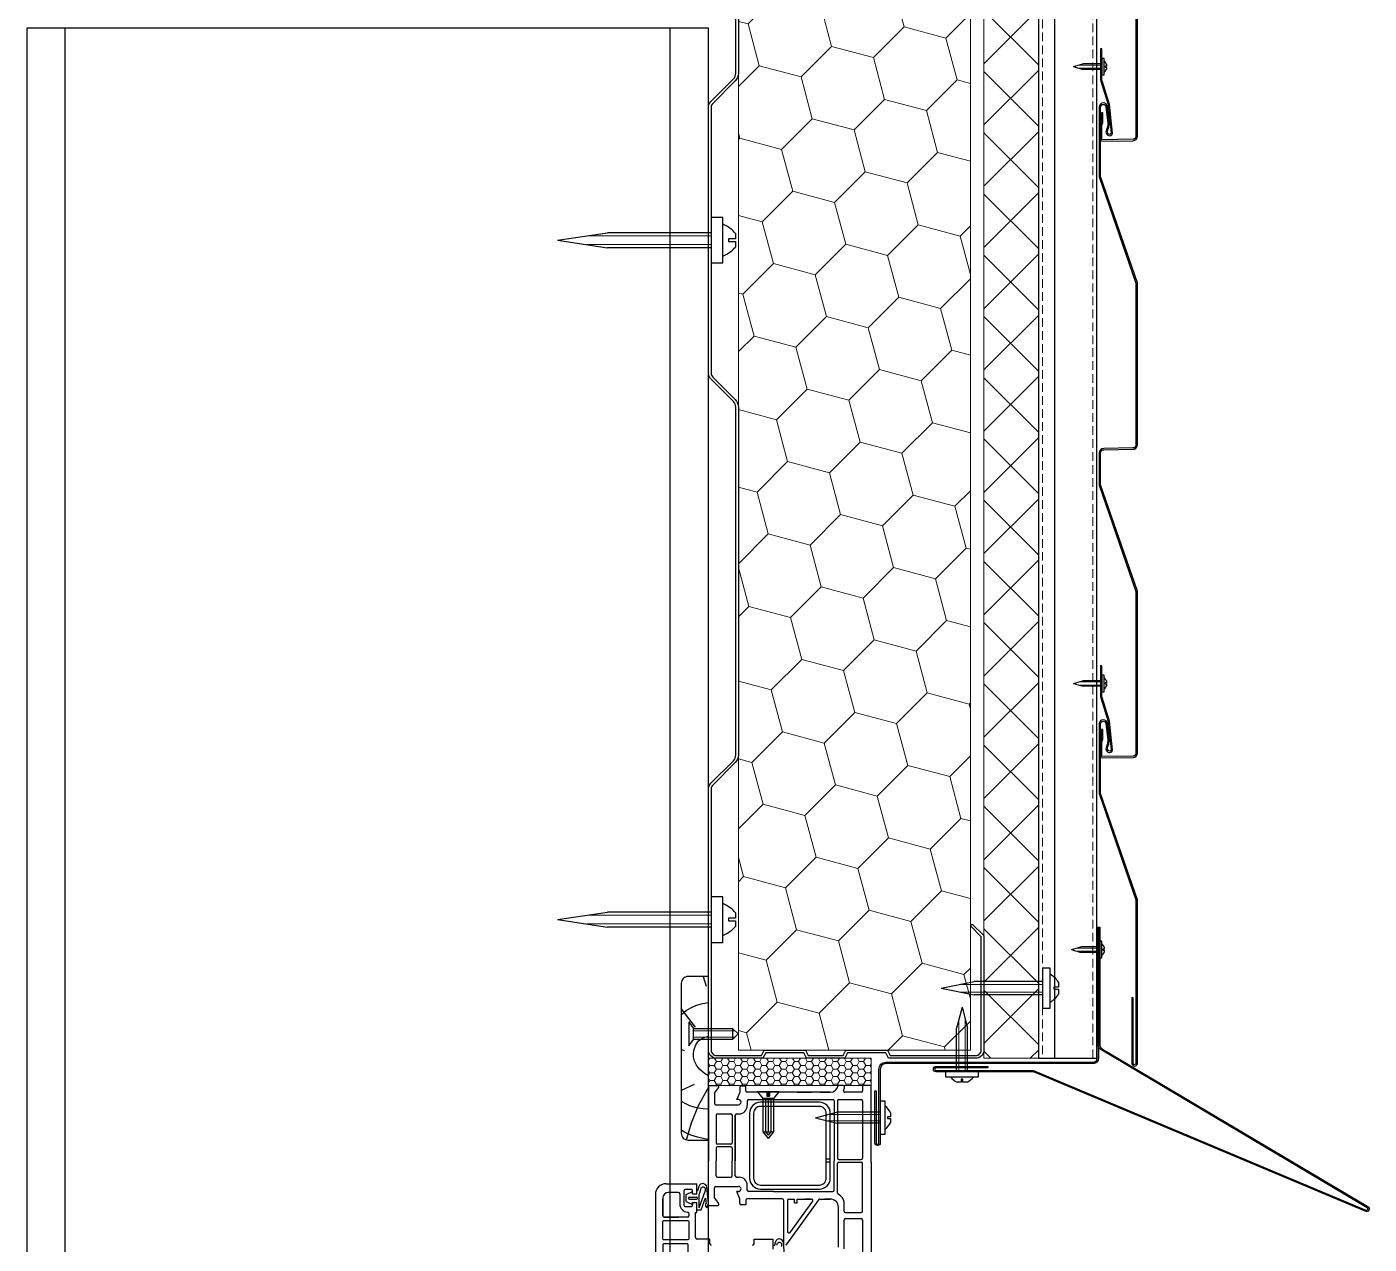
# Model space of a CAD drawing. Header units: millimetres. Extents: x 3616 to 17812, y 1698 to 9799.
# Drawn here: x 5267.5 to 5759.9, y 7955.3 to 8401.6 of the extents above; entities that cross this region are included whole.
import ezdxf

# ---------------------------------------------------------------- set-up
doc = ezdxf.new("R2010")
doc.units = ezdxf.units.MM
doc.linetypes.add('невидимая2', pattern=[4.7625, 3.175, -1.5875])
for name, color, linetype, lineweight in [('1', 250, 'Continuous', 30), ('2', 5, 'Continuous', 30), ('3', 4, 'Continuous', 15), ('30', 233, 'Continuous', 5), ('4', 233, 'Continuous', 30), ('6', 191, 'Continuous', 30), ('column', 250, 'Continuous', 30), ('foam', 3, 'Continuous', 5), ('hidden', 30, 'невидимая2', 5), ('Plofile 2', 250, 'Continuous', 30), ('Siding', 3, 'Continuous', 30)]:
    doc.layers.add(name, color=color, linetype=linetype, lineweight=lineweight)
doc.layers.add('B', color=82, linetype='Continuous')
doc.layers.add('d', color=254, linetype='Continuous')

# ---------------------------------------------------------------- blocks, each defined once
blk = doc.blocks.new('deco')
at = {"layer": '3'}
for p, q in [((-0.292, 0), (-0.292, 1.201)), ((0.293, 0), (0.293, 1.201))]:
    blk.add_line(p, q, dxfattribs=at)
at = {"layer": '4'}
for p, q in [((0, 1.485), (-0.5, 1)), ((0, 1.485), (0.5, 1)), ((-0.5, 0), (-0.5, 1)), ((0.5, 0), (0.5, 1)), ((0.5, 0), (-0.5, 0)), ((1.519, 0), (-1.519, 0)), ((-1.519, 0), (-1.519, -0.111)), ((-1.519, -0.111), (1.519, -0.111)), ((1.519, -0.111), (1.519, 0)), ((-0.084, -0.233), (-0.455, -0.233)), ((0.084, -0.166), (-0.084, -0.166)), ((-0.084, -0.166), (-0.084, -0.233)), ((0.084, -0.233), (0.084, -0.166)), ((0.455, -0.233), (0.084, -0.233))]:
    blk.add_line(p, q, dxfattribs=at)
for major_axis, start_param, end_param in [((-1.519, 0), 0.791077, 1.266344), ((1.519, 0), -1.266344, -0.791077)]:
    blk.add_ellipse((0, 0.245), major_axis=major_axis, ratio=0.329918, start_param=start_param, end_param=end_param, dxfattribs=at)
blk = doc.blocks.new('a4')
at = {"layer": '2'}
for p, q in [((-0.5, 1), (0, 1.126)), ((-0.5, 0.1), (-0.5, 1)), ((-0.5, 1), (0.5, 1)), ((0, 1.126), (0.5, 1)), ((0.5, 1), (0.5, 0.1)), ((-1.1, 0), (-0.5, 0.1)), ((-1.1, 0), (1.1, 0)), ((0.5, 0.1), (-0.5, 0.1)), ((1.1, 0), (0.5, 0.1))]:
    blk.add_line(p, q, dxfattribs=at)
at = {"layer": '3'}
for p, q in [((-0.3, 0.1), (-0.3, 1.05)), ((0.3, 0.1), (0.3, 1.05))]:
    blk.add_line(p, q, dxfattribs=at)
blk = doc.blocks.new('6.3.2')
at = {"layer": 'd'}
for p, q in [((-59.66, -10), (-56.35, -10)), ((-59.66, -10), (-59.66, -37.58)), ((-59.66, -10), (-59.66, -37.58)), ((-57.42, -12.74), (-55.95, -10.8)), ((-57.42, -12.74), (-55.95, -10.8)), ((-57.42, -12.74), (-57.42, -16.5)), ((-48.2, -12.45), (-49.31, -15.1)), ((-48.2, -10.69), (-48.2, -12.45)), ((-46.01, -10.19), (-47.7, -10.19)), ((-46.01, -11.95), (-46.01, -10.19)), ((-14.98, -12.45), (-45.51, -12.45)), ((-43.56, -12.45), (-45.08, -12.45)), ((-33.86, -12.35), (-41.64, -12.35)), ((-41.64, -12.35), (-39.75, -14.72)), ((-41.64, -12.35), (-39.75, -14.72)), ((-39.75, -14.72), (-39.75, -26.95)), ((-39.75, -14.72), (-39.75, -26.95)), ((-35.75, -14.72), (-39.75, -14.72)), ((-38.75, -14.72), (-38.75, -26.95)), ((-38.75, -14.72), (-38.75, -26.95)), ((-38.24, -12.35), (-38.24, -13.92)), ((-38.24, -12.35), (-38.24, -13.92)), ((-38.24, -13.92), (-37.26, -13.92)), ((-38.24, -13.92), (-37.26, -13.92)), ((-37.75, -12.45), (-37.75, -13.92)), ((-37.75, -12.45), (-37.75, -13.92)), ((-37.75, -14.72), (-37.75, -26.95)), ((-37.75, -14.72), (-37.75, -26.95)), ((-37.26, -12.35), (-37.26, -13.92)), ((-37.26, -12.35), (-37.26, -13.92)), ((-36.75, -14.72), (-36.75, -26.95)), ((-36.75, -14.72), (-36.75, -26.95)), ((-33.86, -12.35), (-35.75, -14.72)), ((-35.75, -14.72), (-35.75, -26.95)), ((-35.75, -14.72), (-35.75, -26.95)), ((-27.11, -12.45), (-21.84, -12.45)), ((-22.34, -12.45), (-24.31, -12.45)), ((-18.75, -12.45), (-14.98, -12.45)), ((-14.98, -12.45), (-16.96, -12.45)), ((-9.92, -10), (-9.92, -11.16)), ((-3.66, -12.45), (-9.6, -12.45)), ((-3.16, -10), (-3.16, -11.95)), ((0, -38.09), (0, -10)), ((-56.92, -17), (-48.65, -17)), ((-49.31, -15.1), (-49.21, -14.86)), ((-48.65, -15.1), (-49.31, -15.1)), ((-45.42, -15.6), (-45.42, -17.36)), ((-45.42, -15.6), (-45.42, -17.36)), ((-44.92, -15.1), (-14.08, -15.1)), ((-13.58, -15.6), (-13.58, -37.58)), ((-12.33, -15.6), (-12.33, -36.59)), ((-11.83, -15.1), (-3.66, -15.1)), ((-3.16, -15.6), (-3.16, -36.59)), ((-56.84, -20.86), (-56.84, -30.98)), ((-56.34, -20.36), (-51.42, -20.36)), ((-50.92, -20.86), (-50.92, -30.98)), ((-49.82, -20.86), (-49.82, -37.58)), ((-49.32, -20.36), (-48.42, -20.36)), ((-39.75, -26.95), (-37.75, -29.45)), ((-39.75, -26.95), (-35.75, -26.95)), ((-39.75, -26.95), (-37.75, -29.45)), ((-39.75, -26.95), (-35.75, -26.95)), ((-38.75, -26.95), (-37.75, -28.2)), ((-36.75, -26.95), (-37.75, -28.2)), ((-35.75, -26.95), (-37.75, -29.45)), ((-35.75, -26.95), (-37.75, -29.45)), ((-56.84, -32.98), (-56.84, -37.58)), ((-50.92, -32.98), (-50.92, -37.58)), ((-59.66, -54), (-59.66, -37.58)), ((-56.84, -43.11), (-56.84, -37.58)), ((-50.92, -43.11), (-50.92, -37.58)), ((-49.82, -43.11), (-49.82, -37.58)), ((-14.99, -36.94), (-16.49, -36.94)), ((-14.99, -38.07), (-16.49, -38.07)), ((-13.58, -48.36), (-13.58, -37.58)), ((-12.33, -49.41), (-12.33, -38.59)), ((-11.83, -37.09), (-3.66, -37.09)), ((-11.83, -37.09), (-3.66, -37.09)), ((-11.83, -38.09), (-3.66, -38.09)), ((-3.16, -56.07), (-3.16, -38.59)), ((0, -38.09), (0, -74.33)), ((-56.34, -43.61), (-51.42, -43.61)), ((-49.32, -43.61), (-48.42, -43.61)), ((-75.13, -46), (-63.93, -46)), ((-70.68, -49.21), (-74.41, -49.21)), ((-67.84, -49.99), (-65.51, -48.89)), ((-67.84, -49.99), (-65.51, -48.89)), ((-65.51, -49.67), (-65.51, -48.89)), ((-65.51, -49.67), (-65.51, -48.89)), ((-63.93, -46), (-63.98, -46)), ((-63.93, -46), (-63.98, -46)), ((-63.93, -49.67), (-63.93, -46)), ((-63.93, -49.67), (-63.93, -46)), ((-63.65, -48.55), (-63.93, -48.55)), ((-63.93, -49.67), (-63.93, -48.55)), ((-63.65, -48.55), (-63.93, -48.55)), ((-63.93, -49.67), (-63.93, -48.55)), ((-63.15, -46.99), (-63.65, -48.55)), ((-63.15, -46.99), (-63.65, -48.55)), ((-62.62, -48.2), (-63.13, -49.82)), ((-62.62, -48.2), (-63.13, -49.82)), ((-63.13, -54.87), (-60.92, -48.74)), ((-63.13, -54.87), (-60.92, -48.74)), ((-59.66, -53.2), (-60.23, -47.29)), ((-59.66, -53.2), (-60.23, -47.29)), ((-57.42, -51.26), (-57.42, -47.46)), ((-56.92, -46.96), (-48.65, -46.96)), ((-48.2, -51.51), (-49.31, -48.86)), ((-49.31, -48.86), (-49.21, -49.1)), ((-48.65, -48.86), (-49.31, -48.86)), ((-45.42, -48.36), (-45.42, -46.61)), ((-35.75, -48.86), (-44.92, -48.86)), ((-35.75, -48.86), (-14.08, -48.86)), ((-79.13, -50), (-79.13, -100.02)), ((-76.41, -51.21), (-76.41, -57.77)), ((-76.41, -57.77), (-76.41, -51.67)), ((-76.41, -57.77), (-76.41, -51.67)), ((-70.18, -49.71), (-70.18, -53.44)), ((-67.84, -52.5), (-67.84, -49.99)), ((-67.84, -52.5), (-67.84, -49.99)), ((-67.84, -52.5), (-65.51, -53.6)), ((-67.84, -52.5), (-65.51, -53.6)), ((-66.68, -50.9), (-63.98, -50.9)), ((-66.68, -50.9), (-63.98, -50.9)), ((-66.68, -51.59), (-63.98, -51.59)), ((-66.68, -51.59), (-63.98, -51.59)), ((-65.51, -49.67), (-63.93, -49.67)), ((-65.51, -49.67), (-63.98, -49.67)), ((-65.51, -49.67), (-63.93, -49.67)), ((-65.51, -49.67), (-63.98, -49.67)), ((-65.51, -52.82), (-65.51, -53.6)), ((-65.51, -52.82), (-63.98, -52.82)), ((-65.51, -52.82), (-63.98, -52.82)), ((-65.51, -52.82), (-65.51, -53.6)), ((-65.51, -52.82), (-63.98, -52.82)), ((-65.51, -52.82), (-63.98, -52.82)), ((-63.93, -52.82), (-63.98, -52.82)), ((-63.93, -52.82), (-63.98, -52.82)), ((-63.93, -56.49), (-63.93, -52.82)), ((-63.93, -55.59), (-63.93, -52.82)), ((-63.93, -56.49), (-63.93, -52.82)), ((-63.93, -55.59), (-63.93, -52.82)), ((-63.13, -54.87), (-63.13, -49.82)), ((-63.13, -54.87), (-63.13, -49.82)), ((-62.39, -55.59), (-60.73, -51.22)), ((-62.39, -55.59), (-60.73, -51.22)), ((-60.5, -53.29), (-60.78, -53.34)), ((-60.5, -53.29), (-60.78, -53.34)), ((-60.78, -53.34), (-60.78, -54.23)), ((-60.78, -53.34), (-60.78, -54.23)), ((-60.74, -51.23), (-60.5, -53.29)), ((-60.74, -51.23), (-60.5, -53.29)), ((-60.31, -54.79), (-59.66, -53.2)), ((-60.31, -54.79), (-59.66, -53.2)), ((-59.61, -54), (-56.35, -54)), ((-57.42, -51.26), (-55.95, -53.2)), ((-48.2, -53.27), (-48.2, -51.51)), ((-46.01, -53.77), (-47.7, -53.77)), ((-46.01, -52.01), (-46.01, -53.77)), ((-32.64, -51.51), (-45.51, -51.51)), ((-43.56, -51.51), (-45.08, -51.51)), ((-32.14, -52.01), (-32.14, -68.27)), ((-19.16, -51.82), (-31.23, -68.56)), ((-30.64, -52.11), (-30.64, -63.53)), ((-30.14, -51.61), (-28.11, -51.61)), ((-29.73, -63.83), (-21.43, -52.41)), ((-28.11, -52.97), (-28.11, -51.61)), ((-28.11, -52.97), (-27.11, -52.97)), ((-27.11, -52.97), (-27.11, -51.61)), ((-27.11, -51.61), (-21.84, -51.61)), ((-22.34, -51.61), (-24.31, -51.61)), ((-18.75, -51.61), (-14.98, -51.61)), ((-14.98, -51.61), (-16.96, -51.61)), ((-9.92, -56.07), (-9.92, -52.81)), ((-67.38, -58.27), (-75.91, -58.27)), ((-75.91, -58.27), (-70.68, -58.27)), ((-67.38, -58.27), (-75.91, -58.27)), ((-75.91, -58.27), (-70.68, -58.27)), ((-66.88, -56.93), (-66.88, -57.77)), ((-66.88, -56.93), (-66.88, -57.77)), ((-64.36, -56.49), (-63.93, -56.49)), ((-64.36, -56.49), (-63.93, -56.49)), ((-64.36, -65.79), (-64.36, -56.49)), ((-64.36, -65.79), (-64.36, -56.49)), ((-63.93, -55.59), (-62.39, -55.59)), ((-63.93, -55.59), (-62.39, -55.59)), ((-60.78, -54.23), (-60.31, -54.79)), ((-60.78, -54.23), (-60.31, -54.79)), ((-11.98, -69.27), (-11.98, -54.61)), ((-9.42, -56.57), (-3.66, -56.57)), ((-9.42, -58.8), (-3.66, -58.8)), ((-11.98, -69.27), (-11.98, -63.06)), ((-11.98, -69.27), (-11.98, -63.06)), ((-11.98, -69.27), (-11.98, -63.06)), ((-9.92, -69.89), (-9.92, -59.3)), ((-3.16, -59.3), (-3.16, -73.1)), ((-59.11, -66.29), (-63.86, -66.29)), ((-59.11, -66.29), (-63.86, -66.29)), ((-59.11, -68.05), (-59.11, -66.29)), ((-59.11, -68.05), (-59.11, -66.29)), ((-42.96, -66.29), (-35.94, -66.29)), ((-42.96, -68.05), (-42.96, -66.29)), ((-42.96, -66.29), (-35.94, -66.29)), ((-42.96, -68.05), (-42.96, -66.29)), ((-35.94, -69.96), (-35.94, -66.29)), ((-35.94, -69.96), (-35.94, -66.29)), ((-35.11, -67.27), (-35.61, -68.84)), ((-35.11, -67.27), (-35.61, -68.84)), ((-31.62, -73.49), (-32.19, -67.58)), ((-32.15, -67.95), (-32.19, -67.58))]:
    blk.add_line(p, q, dxfattribs=at)
at = {"layer": 'd', "linetype": 'Continuous'}
for p, q in [((-9.92, -10), (-12.05, -10)), ((0, -10), (-3.16, -10)), ((-49.82, -43.11), (-49.82, -20.86)), ((-51.42, -31.48), (-56.34, -31.48)), ((-51.42, -32.48), (-56.34, -32.48))]:
    blk.add_line(p, q, dxfattribs=at)
at = {"layer": 'd'}
for points in [[(-39.75, -47.98), (-18.99, -47.98, 0.414214), (-14.99, -43.98), (-14.99, -20.11, 0.414214), (-18.99, -16.11), (-40.59, -16.11, 0.414214), (-44.59, -20.11), (-44.59, -43.98, 0.414214), (-40.59, -47.98), (-39.75, -47.98)], [(-39.75, -46.48), (-18.99, -46.48, 0.414214), (-16.49, -43.98), (-16.49, -20.11, 0.414214), (-18.99, -17.61), (-40.59, -17.61, 0.414214), (-43.09, -20.11), (-43.09, -43.98, 0.414214), (-40.59, -46.48), (-39.75, -46.48)], [(-65.51, -49.67), (-65.51, -48.6, 0.414214), (-66.01, -48.1), (-68.16, -48.1, 0.414214), (-68.66, -48.6), (-68.66, -53.89, 0.414214), (-68.16, -54.39), (-66.01, -54.39, 0.414214), (-65.51, -53.89), (-65.51, -52.82)], [(-65.51, -49.67), (-65.51, -48.6, 0.414214), (-66.01, -48.1), (-68.16, -48.1, 0.414214), (-68.66, -48.6), (-68.66, -53.89, 0.414214), (-68.16, -54.39), (-66.01, -54.39, 0.414214), (-65.51, -53.89), (-65.51, -52.82)]]:
    blk.add_lwpolyline(points, format="xyb", dxfattribs=at)
for points in [[(-76.41, -59.97, -0.414214), (-75.91, -59.47), (-67.38, -59.47, -0.414214), (-66.88, -59.97), (-66.88, -66.07, -0.414214), (-67.38, -66.57), (-75.91, -66.57, -0.414214), (-76.41, -66.07)], [(-76.41, -59.97, -0.414214), (-75.91, -59.47), (-67.38, -59.47, -0.414214), (-66.88, -59.97), (-66.88, -66.07, -0.414214), (-67.38, -66.57), (-75.91, -66.57, -0.414214), (-76.41, -66.07)], [(-67.1, -68.48, 0.414214), (-67.6, -67.98), (-75.91, -67.98, 0.414214), (-76.41, -68.48), (-76.41, -91.12, 0.414214), (-75.91, -91.62), (-67.6, -91.62, 0.414214), (-67.1, -91.12)], [(-67.1, -68.48, 0.414214), (-67.6, -67.98), (-75.91, -67.98, 0.414214), (-76.41, -68.48), (-76.41, -91.12, 0.414214), (-75.91, -91.62), (-67.6, -91.62, 0.414214), (-67.1, -91.12)]]:
    blk.add_lwpolyline(points, format="xyb", close=True, dxfattribs=at)
for centre, radius, start, end in [((-56.35, -10.5), 0.5, 322.7204, 90), ((-47.7, -10.69), 0.5, 90, 180), ((-45.51, -11.95), 0.5, 180, 270), ((-15.08, -9.36), 3.09, 271.7784, 348.1092), ((-9.6, -11.95), 0.5, 161.6368, 270), ((-13.9, -10.53), 4.03, 341.6368, 351.0075), ((-3.66, -11.95), 0.5, 270, 360), ((-56.92, -16.5), 0.5, 180, 270), ((-48.65, -16.05), 0.95, 270, 90), ((-48.42, -17.36), 3, 270, 0), ((-48.42, -17.36), 3, 270, 0), ((-44.92, -15.6), 0.5, 90, 180), ((-44.92, -15.6), 0.5, 90, 180), ((-14.08, -15.6), 0.5, 0, 90), ((-11.83, -15.6), 0.5, 90, 180), ((-3.66, -15.6), 0.5, 0, 90), ((-56.34, -20.86), 0.5, 90, 180), ((-51.42, -20.86), 0.5, 0, 90), ((-49.32, -20.86), 0.5, 90, 180), ((-11.83, -36.59), 0.5, 180, 270), ((-11.83, -38.59), 0.5, 90, 180), ((-3.66, -36.59), 0.5, 270, 0), ((-3.66, -38.59), 0.5, 0, 90), ((-56.34, -43.11), 0.5, 180, 270), ((-51.42, -43.11), 0.5, 270, 0), ((-49.32, -43.11), 0.5, 180, 270), ((-48.42, -46.61), 3, 0, 90), ((-75.13, -50), 4, 90, 180), ((-74.41, -51.21), 2, 90, 180), ((-70.68, -49.71), 0.5, 0, 90), ((-70.68, -49.71), 0.5, 0, 90), ((-61.72, -47.44), 1.5, 5.5323, 162.437), ((-61.72, -47.44), 1.5, 5.5323, 162.437), ((-61.68, -48.19), 0.937, 324.0935, 180.7805), ((-61.68, -48.19), 0.937, 324.0935, 180.7805), ((-56.92, -47.46), 0.5, 90, 180), ((-48.65, -47.91), 0.95, 270, 90), ((-44.92, -48.36), 0.5, 180, 270), ((-14.08, -48.36), 0.5, 270, 0), ((-67.18, -53.44), 3, 180, 266.7429), ((-66.68, -51.24), 0.343, 90, 270), ((-66.68, -51.24), 0.343, 90, 270), ((-63.98, -51.24), 0.343, 270, 90), ((-63.98, -51.24), 0.343, 270, 90), ((-56.35, -53.5), 0.5, 270, 37.2796), ((-47.7, -53.27), 0.5, 180, 270), ((-45.51, -52.01), 0.5, 90, 180), ((-32.64, -52.01), 0.5, 0, 90), ((-30.14, -52.11), 0.5, 90, 180), ((-21.84, -52.11), 0.5, 323.9952, 90), ((-18.75, -52.11), 0.5, 90, 144.2037), ((-14.98, -54.61), 3, 0, 90), ((-11.83, -49.41), 0.5, 180, 242.7729), ((-13.9, -53.44), 4.03, 8.9925, 62.7729), ((-75.91, -57.77), 0.5, 180, 270), ((-75.91, -57.77), 0.5, 180, 270), ((-75.91, -57.77), 0.5, 180, 270), ((-75.91, -57.77), 0.5, 180, 270), ((-67.38, -56.93), 0.5, 0, 90), ((-67.38, -57.77), 0.5, 270, 0), ((-67.38, -57.77), 0.5, 270, 0), ((-67.38, -56.93), 0.5, 0, 86.7429), ((-9.42, -56.07), 0.5, 180, 270), ((-9.42, -59.3), 0.5, 90, 180), ((-3.66, -56.07), 0.5, 270, 0), ((-3.66, -59.3), 0.5, 0, 90), ((-30.14, -63.53), 0.5, 180, 323.9952), ((-63.86, -65.79), 0.5, 180, 270), ((-63.86, -65.79), 0.5, 180, 270), ((-58.61, -68.05), 0.5, 180, 270), ((-58.61, -68.05), 0.5, 180, 270), ((-43.46, -68.05), 0.5, 270, 0), ((-43.46, -68.05), 0.5, 270, 0), ((-33.68, -67.73), 1.5, 5.5323, 162.437), ((-33.68, -67.73), 1.5, 5.5323, 162.437), ((-33.64, -68.48), 0.937, 324.0935, 180.7805), ((-33.64, -68.48), 0.937, 324.0935, 180.7805)]:
    blk.add_arc(centre, radius, start, end, dxfattribs=at)
at = {"layer": 'd', "linetype": 'Continuous'}
for centre, start, end in [((-56.34, -30.98), 180, 270), ((-56.34, -32.98), 90, 180), ((-51.42, -30.98), 270, 0), ((-51.42, -32.98), 0, 90)]:
    blk.add_arc(centre, 0.5, start, end, dxfattribs=at)
blk = doc.blocks.new('5a')
at = {"layer": 'B', "linetype": 'Continuous'}
blk.add_lwpolyline([(-7.5, -60), (0, -60), (0, 0), (-7.5, 0, 0.414214), (-10, -2.5), (-10, -57.5, 0.414214)], format="xyb", close=True, dxfattribs=at)
at = {"layer": 'B', "linetype": 'ByBlock'}
for points in [[(-2, 0), (-0.87, -3.57)], [(-10, -14.04), (-9.74, -13.77), (-8.18, -12.51), (-6.46, -11.46), (-4.63, -10.64), (-2.72, -10.03), (-0.77, -9.63), (0, -9.55)], [(-4.71, -18.54), (-10, -11.69)], [(0, -36.38), (-1.44, -35.51), (-3.23, -33.99), (-4.43, -32.49), (-5.14, -31.03), (-5.47, -29.63), (-5.49, -28.31), (-5.33, -27.11), (-5.05, -26.05), (-4.67, -25.11), (-4.2, -24.31), (-3.63, -23.62), (-2.96, -23.05), (-2.19, -22.58), (-1.32, -22.22), (-0.35, -21.95), (0, -21.89)], [(-8.81, -27.27), (-10, -26.73)], [(-5.26, -39.56), (-10, -41.82)], [(0.03, -40.64), (-3.76, -47.46), (-6.39, -53.79), (-8.07, -59.68), (-8.11, -59.92)], [(0, -48.67), (-0.34, -48.67), (-1.98, -48.56), (-3.63, -48.31), (-5.25, -47.92), (-6.81, -47.4), (-8.29, -46.73), (-9.66, -45.91), (-10, -45.64)], [(0, -59.73), (-1.51, -59.54), (-4.03, -58.96), (-6.44, -58.13), (-8.73, -57.05), (-10, -56.29)]]:
    blk.add_lwpolyline(points, dxfattribs=at)

msp = doc.modelspace()

# ---------------------------------------------------------------- hatches: boundary and pattern name
at = {"layer": '30'}
h = msp.add_hatch(dxfattribs=at)
h.set_pattern_fill('ANSI37', color=24, scale=5, style=0)
h.set_pattern_definition([(45, (2417.87, 8195.822), (-11.22532, 11.22532), []), (135, (2417.87, 8195.822), (-11.22532, -11.22532), [])])
h.paths.add_polyline_path([(5638.54, 8623.41), (5618.54, 8623.41), (5618.54, 8023.41), (5638.54, 8023.41)])
h = msp.add_hatch(dxfattribs=at)
h.set_pattern_fill('HONEY', color=256, scale=5, angle=45, style=0)
h.set_pattern_definition([(45, (4312.204, 8174.46), (7.11657, 26.55939), [15.875, -31.75]), (165, (4312.204, 8174.46), (-26.55939, -7.11656), [15.875, -31.75]), (105, (4312.204, 8174.46), (-19.44282, 19.44283), [-31.75, 15.875])])
h.paths.add_polyline_path([(5528.54, 8620.41), (5613.59, 8620.41), (5613.59, 8026.41), (5528.54, 8026.41)])
at = {"layer": 'foam'}
h = msp.add_hatch(dxfattribs=at)
h.set_pattern_fill('HONEY', color=256, scale=0.5, style=0)
h.set_pattern_definition([(0, (-2187.6479, 6959.4595), (2.38125, 1.374815), [1.5875, -3.175]), (120, (-2187.6479, 6959.4595), (-2.38124972, 1.3748155), [1.5875, -3.175]), (60, (-2187.6479, 6959.4595), (2.8e-07, 2.7496305), [-3.175, 1.5875])])
h.paths.add_polyline_path([(5517.54, 8013.41), (5577.2, 8013.41), (5577.2, 8023.41), (5517.54, 8023.41)])

# ---------------------------------------------------------------- linework, layer by layer
at = {"layer": '1'}
msp.add_line((5644.44, 8623.41), (5644.44, 8023.41), dxfattribs=at)
msp.add_lwpolyline([(5638.54, 8023.41), (5660.04, 8023.41), (5660.04, 8623.41), (5638.54, 8623.41)], close=True, dxfattribs=at)
at = {"layer": '30', "color": 24}
msp.add_lwpolyline([(5638.54, 8623.41), (5618.54, 8623.41), (5618.54, 8023.41), (5638.54, 8023.41)], close=True, dxfattribs=at)
at = {"layer": '30'}
msp.add_lwpolyline([(5528.54, 8620.41), (5613.59, 8620.41), (5613.59, 8026.41), (5528.54, 8026.41)], close=True, dxfattribs=at)
at = {"layer": '6'}
for points in [[(5579.06, 8011.45), (5579.06, 7992.45, 0.414214), (5579.56, 7991.95, 0.414214), (5580.06, 7992.45), (5580.06, 8019.45, -0.414214), (5582.56, 8021.95), (5658.56, 8021.95, 0.414214), (5660.06, 8023.45), (5660.06, 8071.45), (5660.56, 8071.45), (5660.56, 8023.45, -0.414214), (5658.56, 8021.45), (5582.56, 8021.45, 0.414214), (5580.56, 8019.45), (5580.56, 7992.45, -0.414214), (5579.56, 7991.45), (5579.56, 7991.45, -0.414214), (5578.56, 7992.45), (5578.56, 8011.45)], [(5661.06, 8071.45), (5661.06, 8028.52, 0.264772), (5662.04, 8026.8), (5759.37, 7969.06, -0.414214), (5759.72, 7967.69), (5759.72, 7967.69, -0.414214), (5758.35, 7967.34), (5637.36, 8018.17, 0.134671), (5636.34, 8018.45), (5601.04, 8018.45, -0.414214), (5600.04, 8019.45), (5600.04, 8019.45, -0.414214), (5601.04, 8020.45), (5620.04, 8020.45), (5620.04, 8019.95), (5601.04, 8019.95, 0.414214), (5600.54, 8019.45, 0.414214), (5601.04, 8018.95), (5636.34, 8018.95, -0.134671), (5637.62, 8018.6), (5758.6, 7967.77, 0.414214), (5759.29, 7967.94, 0.414214), (5759.11, 7968.63), (5661.79, 8026.37, -0.264772), (5660.56, 8028.52), (5660.56, 8071.45)]]:
    msp.add_lwpolyline(points, format="xyb", close=True, dxfattribs=at)
at = {"layer": 'column'}
for p, q in [((5281.54, 5430.64), (5281.54, 8401.2)), ((5503.54, 5430.64), (5503.54, 8401.2))]:
    msp.add_line(p, q, dxfattribs=at)
msp.add_lwpolyline([(5267.54, 5430.64), (5517.54, 5430.64), (5517.54, 8401.2), (5267.54, 8401.2)], close=True, dxfattribs=at)
at = {"layer": 'foam'}
msp.add_lwpolyline([(5517.54, 8013.41), (5577.2, 8013.41), (5577.2, 8023.41), (5517.54, 8023.41)], close=True, dxfattribs=at)
at = {"layer": 'hidden'}
for points in [[(5640.04, 8023.41), (5658.54, 8023.41), (5658.54, 8623.41), (5640.04, 8623.41)], [(5661.34, 8388.55), (5661.34, 8385.55), (5661.84, 8385.55), (5661.84, 8388.55)], [(5661.34, 8162.37), (5661.34, 8159.37), (5661.84, 8159.37), (5661.84, 8162.37)]]:
    msp.add_lwpolyline(points, close=True, dxfattribs=at)
at = {"layer": 'Plofile 2'}
msp.add_lwpolyline([(5528.54, 8512.17), (5528.54, 8384.66, -0.198912), (5527.37, 8381.83), (5519.13, 8373.59, 0.198912), (5518.54, 8372.17), (5518.54, 8274.66, 0.198912), (5519.13, 8273.24), (5527.37, 8265, -0.198912), (5528.54, 8262.17), (5528.54, 8134.66, -0.198912), (5527.37, 8131.83), (5519.13, 8123.59, 0.198912), (5518.54, 8122.17), (5518.54, 8026.41, 0.414214), (5520.54, 8024.41), (5536.93, 8024.41), (5537.93, 8026.41), (5553.16, 8026.41), (5554.16, 8024.41), (5566.93, 8024.41), (5567.93, 8026.41), (5583.16, 8026.41), (5584.16, 8024.41), (5615.54, 8024.41, 0.414214), (5617.54, 8026.41), (5617.54, 8068), (5613.59, 8071.95), (5614.3, 8072.66), (5618.54, 8068.41), (5618.54, 8026.41, -0.414214), (5615.54, 8023.41), (5583.54, 8023.41), (5582.54, 8025.41), (5568.54, 8025.41), (5567.54, 8023.41), (5553.54, 8023.41), (5552.54, 8025.41), (5538.54, 8025.41), (5537.54, 8023.41), (5520.54, 8023.41, -0.414214), (5517.54, 8026.41), (5517.54, 8122.17, -0.198912), (5518.42, 8124.29), (5526.67, 8132.54, 0.198912), (5527.54, 8134.66), (5527.54, 8262.17, 0.198912), (5526.67, 8264.29), (5518.42, 8272.54, -0.198912), (5517.54, 8274.66), (5517.54, 8372.17, -0.198912), (5518.42, 8374.29), (5526.67, 8382.54, 0.198912), (5527.54, 8384.66), (5527.54, 8512.17, 0.198912)], format="xyb", dxfattribs=at)
at = {"layer": 'Siding'}
msp.add_lwpolyline([(5674.34, 8420.82), (5674.34, 8361.51, -0.404656), (5673.27, 8360.41), (5661.84, 8360.24), (5661.84, 8365.63), (5662.24, 8366.63), (5662.24, 8370.13), (5661.74, 8370.13), (5661.74, 8366.73), (5661.34, 8365.73), (5661.34, 8359.73), (5673.29, 8359.91, 0.405546), (5674.84, 8361.51), (5674.84, 8420.91)], format="xyb", dxfattribs=at)
for points in [[(5661.34, 8393.55), (5661.34, 8382.78, 0.074412), (5661.49, 8381.76), (5664.13, 8373.13), (5665.24, 8362.7, -0.398209), (5664.74, 8362.23, -0.253287), (5663.97, 8362.65, -0.247026), (5663.93, 8363.57, -0.013633), (5664.35, 8364.75, 0.081757), (5664.47, 8366.47), (5663.84, 8372.26, 0.990058), (5660.84, 8372.23), (5660.84, 8359.73), (5660.84, 8346.65), (5674.34, 8307.64), (5674.34, 8248.2, -0.377396), (5673.23, 8247.23), (5662.53, 8247.07, 0.413519), (5660.84, 8245.37), (5660.84, 8233.64), (5674.34, 8194.64), (5674.34, 8135.33, -0.404656), (5673.27, 8134.23), (5661.84, 8134.06), (5661.84, 8139.45), (5662.24, 8140.45), (5662.24, 8143.95), (5661.74, 8143.95), (5661.74, 8140.55), (5661.34, 8139.55), (5661.34, 8133.55), (5673.29, 8133.73, 0.405546), (5674.84, 8135.33), (5674.84, 8194.73), (5674.84, 8194.73), (5661.34, 8233.73), (5661.34, 8245.37), (5661.34, 8245.37, -0.414214), (5662.54, 8246.57), (5673.24, 8246.73), (5673.24, 8246.73, 0.382843), (5674.84, 8248.17), (5674.84, 8307.73), (5661.34, 8346.73), (5661.34, 8359.73), (5661.34, 8372.23), (5661.34, 8372.23, -1), (5663.34, 8372.23), (5663.97, 8366.42, -0.079849), (5663.87, 8364.9, 0.012939), (5663.47, 8363.75, 0.242715), (5663.54, 8362.39, 0.256034), (5664.74, 8361.73, 0.412321), (5665.74, 8362.72), (5664.62, 8373.23), (5661.97, 8381.9, -0.074412), (5661.84, 8382.78), (5661.84, 8393.55)], [(5672.84, 8045.55), (5672.84, 8021.55, 0.414214), (5673.84, 8020.55), (5673.84, 8020.55, 0.414214), (5674.84, 8021.55), (5674.84, 8081.55), (5661.34, 8120.55), (5661.34, 8133.55), (5661.34, 8146.05), (5661.34, 8146.05, -1), (5663.34, 8146.05), (5663.97, 8140.24, -0.079849), (5663.87, 8138.72, 0.012939), (5663.47, 8137.58, 0.242715), (5663.54, 8136.21, 0.256034), (5664.74, 8135.55, 0.412321), (5665.74, 8136.54), (5664.62, 8147.05), (5661.97, 8155.72, -0.074412), (5661.84, 8156.6), (5661.84, 8167.37), (5661.34, 8167.37), (5661.34, 8156.6, 0.074412), (5661.49, 8155.58), (5664.13, 8146.95), (5665.24, 8136.52, -0.398209), (5664.74, 8136.05, -0.253287), (5663.97, 8136.47, -0.247026), (5663.93, 8137.39, -0.013633), (5664.35, 8138.57, 0.081757), (5664.47, 8140.29), (5663.84, 8146.08, 0.990058), (5660.84, 8146.05), (5660.84, 8133.55), (5660.84, 8120.47), (5674.34, 8081.47), (5674.34, 8021.55, -0.414214), (5673.84, 8021.05), (5673.84, 8021.05, -0.414214), (5673.34, 8021.55), (5673.34, 8045.55)]]:
    msp.add_lwpolyline(points, format="xyb", close=True, dxfattribs=at)

# ---------------------------------------------------------------- block references
at = {"layer": '1'}
for p, xscale, yscale, zscale, rotation in [((5661.84, 8387.05), 2, 7, 2, 89.99999999999132), ((5518.54, 8323.41), 5.5, 38, 5.5, 90), ((5661.84, 8160.87), 2, 7, 2, 89.99999999999132), ((5518.54, 8074.29), 5.5, 38, 5.5, 90), ((5661.06, 8063.27), 2, 7, 2, 89.99999999999132), ((5640.04, 8049.12), 4.800000000000182, 25, 4.800000000000182, 90)]:
    msp.add_blockref('deco', p, dxfattribs=dict(at, xscale=xscale, yscale=yscale, zscale=zscale, rotation=rotation))
at = {"layer": '6', "xscale": 4, "yscale": 16, "zscale": 4}
msp.add_blockref('deco', (5610.54, 8018.45), dxfattribs=at)
for name, p, rotation in [('a4', (5510.4, 8032.34), 270), ('deco', (5580.56, 8001.63), 90)]:
    msp.add_blockref(name, p, dxfattribs=dict(at, rotation=rotation))
at = {"layer": 'd', "linetype": 'Continuous'}
for name, p in [('5a', (5517.54, 8053.41)), ('6.3.2', (5577.2, 8023.41))]:
    msp.add_blockref(name, p, dxfattribs=at)

doc.saveas('drawing.dxf')
